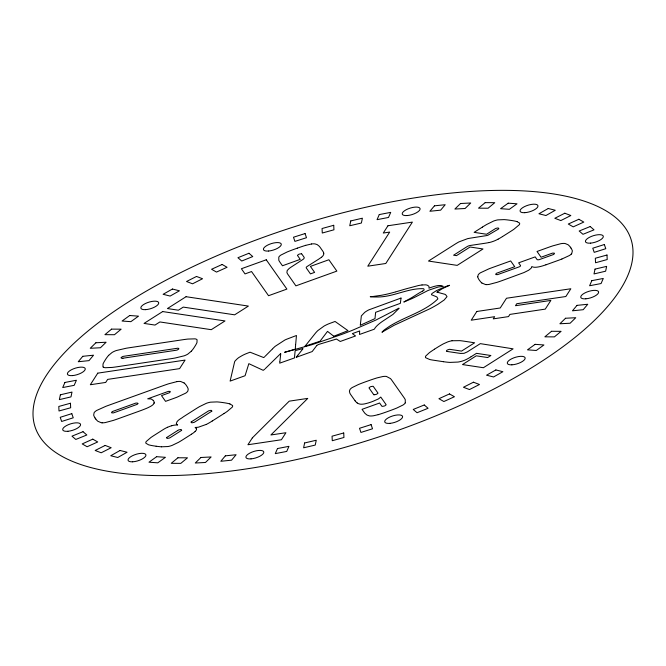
<?xml version="1.0" encoding="UTF-8"?>
<svg xmlns="http://www.w3.org/2000/svg" width="666" height="666" viewBox="0 0 666 666"><rect width="100%" height="100%" fill="white"/><g stroke="black" fill="none" stroke-linecap="round" stroke-linejoin="round"><path stroke-width="1" d="M154.162 402.555L154.054 403.155M295.687 344.197L296.453 335.498L286.688 339.21A17.616 6.369 -17.4 0 0 284.865 340.026L275.191 346.312A43.49 15.726 -17.4 0 0 272.993 348.376L272.511 348.876M295.654 344.588L295.263 349.034L294.58 349.442M280.736 353.912L279.903 361.28M279.862 361.688L279.703 363.161L294.447 357.95L295.121 350.974A31.843 11.513 -17.4 0 1 295.188 350.666L300.466 349.167A41.983 15.185 -17.4 0 1 301.756 348.892L303.03 348.684L297.91 355.169M398.934 308.266L398.909 308.316A14.952 5.411 -17.4 0 1 398.676 308.691L392.94 314.427L382.001 321.678A38.12 13.786 -17.4 0 0 378.055 324.783L377.364 325.416A41.933 15.16 -17.4 0 0 375.457 327.447L374.259 329.22L359.532 334.457L359.657 330.96L352.372 333.624L355.527 335.964L340.251 341.467L336.455 339.036A17.632 6.377 -17.4 0 0 334.499 339.66L319.505 344.18A42.266 15.285 -17.4 0 0 318.573 344.464L316.883 345.371M405.278 402.855L405.269 399.742A75.974 27.473 -17.4 0 0 404.17 397.843L391.725 380.136A79.587 28.78 -17.4 0 0 390.426 378.563L386.447 376.448A8.899 3.222 -17.4 0 0 384.282 376.382A9.441 3.413 -17.4 0 0 382.833 376.531L376.906 377.93A74.292 26.865 -17.4 0 0 368.539 380.744L365.451 381.834A79.787 28.854 -17.4 0 0 358.358 384.548L352.214 387.545A9.441 3.413 -17.4 0 0 351.423 388.103A9.099 3.288 -17.4 0 0 349.975 389.577L349.417 391.084L349.783 392.932A71.404 25.824 -17.4 0 0 350.874 394.846L355.086 400.815M316.75 345.546L312.179 351.565L296.137 357.342L297.302 355.927M297.827 355.278L297.394 355.819M108.7 355.319L112.079 352.497A9.349 3.38 -17.4 0 1 116.25 350.549L126.132 348.251A79.57 28.771 -17.4 0 1 129.712 347.685L182.434 339.793A71.404 25.824 -17.4 0 1 187.845 339.069L195.046 338.852A9.099 3.288 -17.4 0 1 196.72 339.435A9.441 3.413 -17.4 0 1 197.078 339.785L196.97 342.574A79.787 28.854 -17.4 0 1 195.196 345.862L194.297 347.286A74.292 26.865 -17.4 0 1 191.342 351.207M191.3 351.207L187.92 354.037A9.441 3.413 -17.4 0 1 186.671 354.745A8.899 3.222 -17.4 0 1 184.141 355.827L175.116 358.017A79.587 28.78 -17.4 0 1 170.221 358.808L117.491 366.7A75.974 27.473 -17.4 0 1 112.096 367.432L105.228 367.715A9.099 3.288 -17.4 0 1 103.28 367.099M272.203 349.192L265.118 356.31M195.188 431.426L194.88 431.718A20.971 7.584 -17.4 0 1 191.4 434.232M264.552 356.876L263.711 357.575L250.033 352.197L245.771 353.871A18.873 6.826 -17.4 0 0 242.183 355.577L239.102 357.376A8.891 3.213 -17.4 0 0 238.336 357.908L237.371 358.708A63.769 23.06 -17.4 0 0 236.58 359.424L235.173 360.897A12.546 4.537 -17.4 0 0 234.64 361.721L230.12 381.102L245.08 375.724L248.843 363.661L263.212 370.329L264.469 369.422M265.043 368.864L280.686 353.554M166.558 437.654L166.958 438.311A7.684 2.781 -17.4 0 0 167.566 438.403L169.58 437.978A8.192 2.964 -17.4 0 0 170.546 437.404L180.686 430.96A7.251 2.622 -17.4 0 0 181.693 430.261L181.277 429.595A7.684 2.781 -17.4 0 0 180.669 429.512L178.663 429.936A8.192 2.964 -17.4 0 0 177.689 430.511M191.117 422.053L191.525 422.71A7.684 2.781 -17.4 0 0 192.133 422.793L194.139 422.369A8.192 2.964 -17.4 0 0 195.113 421.794L210.822 411.813A7.251 2.622 -17.4 0 0 211.83 411.105M211.813 411.105L211.413 410.447A7.684 2.781 -17.4 0 0 210.806 410.364L208.799 410.789A8.192 2.964 -17.4 0 0 207.825 411.363L192.116 421.345A7.251 2.622 -17.4 0 0 191.109 422.044M434.507 349.192L436.205 348.102A68.074 24.617 -17.4 0 1 443.39 343.847L447.444 342.016A9.74 3.521 -17.4 0 1 449.758 341.258A8.791 3.18 -17.4 0 1 452.048 340.751M482.375 227.106L474.109 232.359L486.571 234.241L494.846 228.979A8.192 2.964 -17.4 0 1 495.82 228.405L497.835 227.98A7.684 2.781 -17.4 0 1 498.434 228.072L498.842 228.729A7.251 2.622 -17.4 0 1 497.835 229.429L487.887 235.265A9.582 3.463 -17.4 0 1 484.607 235.906L470.379 238.137A39.552 14.302 -17.4 0 0 467.549 238.669L458.841 241.941A49.475 17.89 -17.4 0 0 455.644 243.814L428.471 261.047L457.184 265.376L483.008 248.967L470.071 247.019L456.485 255.644L453.571 255.211L466.566 246.953A8.025 2.905 -17.4 0 1 467.748 246.262L468.539 245.912A2.381 0.857 -17.4 0 1 468.781 245.829A4.446 1.607 -17.4 0 1 470.92 245.371L483.799 243.44A33.092 11.971 -17.4 0 0 489.269 242.491M177.273 424.941L177.614 424.733A10.365 3.746 -17.4 0 1 176.324 423.842C176.423 420.288 181.219 418.723 183.566 416.675L195.379 409.157A66.775 24.151 -17.4 0 1 199.55 406.618L206.368 403.305A9.033 3.263 -17.4 0 1 209.832 402.306A9.299 3.363 -17.4 0 1 210.589 402.164L216.991 401.906A79.895 28.888 -17.4 0 1 222.311 402.489L224.484 402.805A74.209 26.84 -17.4 0 1 229.895 403.912M177.689 430.511L167.557 436.946A7.251 2.622 -17.4 0 0 166.542 437.654M191.433 434.24L182.992 439.602A62.296 22.527 -17.4 0 1 178.413 442.374L172.086 445.412A9.074 3.28 -17.4 0 1 168.623 446.411A9.299 3.363 -17.4 0 1 167.865 446.545L161.455 446.803M212.279 420.995L224.101 413.486M471.062 356.768L476.465 353.338L490.9 355.511L487.687 357.55L476.257 355.827L462.495 364.568L483.399 367.724L513.103 348.842L480.319 343.639L467.324 351.881L464.052 353.321L460.581 353.446L447.219 351.457A8.192 2.964 -17.4 0 1 446.42 351.29L446.72 350.424A7.684 2.781 -17.4 0 1 447.352 350.016L449.309 349.334A7.251 2.622 -17.4 0 1 450.416 349.425L461.546 351.099L474.633 342.782L463.511 341.109A79.587 28.78 -17.4 0 0 459.94 340.651L452.048 340.751M502.48 236.588L510.705 231.368A82.126 29.695 -17.4 0 0 513.836 229.32L519.289 224.742A9.016 3.263 -17.4 0 0 519.505 223.035L517.007 221.628M422.594 291.117L423.909 290.343L424.092 289.435A7.792 2.814 -17.4 0 0 423.426 288.694C407.584 288.037 392.557 297.494 376.423 296.969A48.71 17.616 -17.4 0 1 372.885 296.944L370.246 296.736L373.243 296.445M206.294 424.409L198.501 427.172A10.315 3.73 -17.4 0 1 195.446 427.414L195.105 427.63A12.812 4.637 -17.4 0 1 196.187 428.296M561.888 259.016L569.388 255.536A9.058 3.28 -17.4 0 0 571.295 254.071M545.978 264.802L557.234 260.756A67.341 24.351 -17.4 0 0 561.888 259.016M297.361 248.127L294.28 249.234A79.787 28.854 -17.4 0 0 287.196 251.948L280.802 255.128A9.066 3.28 -17.4 0 0 278.796 257.126L278.804 260.231A75.974 27.473 -17.4 0 0 279.903 262.129L282.459 265.767L300.241 259.365L297.677 255.727A8.192 2.964 -17.4 0 1 297.469 255.303L298.734 254.329A7.684 2.781 -17.4 0 1 299.592 254.021L301.49 253.763M398.909 308.241L398.718 308.308A2.173 0.783 -17.4 0 0 398.201 308.566L375.899 320.055L352.605 330.203A243.531 88.07 -17.4 0 1 341.908 334.374L311.646 344.788L284.582 352.314A2.589 0.932 -17.4 0 1 285.09 352.164L285.597 352.014M333.791 336.238L348.002 330.669L335.065 321.462L328.588 323.867A21.312 7.709 -17.4 0 0 324.109 326.04L317.857 330.569A44.714 16.167 -17.4 0 0 315.168 333.508L305.319 345.854A3.072 1.107 -17.4 0 1 305.203 345.979A1.182 0.425 -17.4 0 0 305.086 346.129M305.686 245.354L311.522 243.981M395.579 291.916L398.951 290.925A218.947 79.179 -17.4 0 1 406.493 288.719L418.298 285.589A21.32 7.709 -17.4 0 1 422.028 284.956M378.213 414.652L373.759 415.717A9.416 3.405 -17.4 0 1 369.43 415.9L367.033 415.085L365.035 413.428A79.953 28.913 -17.4 0 1 364.119 412.262L362.054 409.332L379.603 403.013L381.668 405.944A7.251 2.622 -17.4 0 0 382.118 406.385L384.032 406.11A7.734 2.797 -17.4 0 0 384.89 405.802L386.147 404.836A8.292 2.997 -17.4 0 0 385.939 404.404L380.769 397.061L378.496 398.892L372.86 401.39A28.505 10.306 -17.4 0 1 368.206 402.98L365.126 403.779A8.558 3.097 -17.4 0 1 360.439 404.17A10.39 3.755 -17.4 0 1 359.757 404.054L358.483 403.663A20.779 7.517 -17.4 0 1 357.201 402.938M395.121 292.049L389.76 293.49A56.926 20.588 -17.4 0 1 381.11 295.329L373.476 296.42M294.422 349.483L286.114 351.873M305.095 346.187L320.03 341.217L327.522 331.377L333.774 336.238M177.064 381.593L168.64 383.783A71.404 25.824 -17.4 0 0 163.02 385.722L109.332 405.045A79.57 28.771 -17.4 0 0 105.728 406.377L96.72 410.431A9.349 3.38 -17.4 0 0 94.139 412.645L93.673 415.101A74.209 26.831 -17.4 0 0 95.096 417.998M122.952 358.208L175.674 350.324A7.343 2.656 -17.4 0 0 177.139 350.058L178.63 349.126A7.717 2.789 -17.4 0 0 178.879 348.734L178.13 348.193A8.192 2.964 -17.4 0 0 176.948 348.335L124.226 356.218A7.251 2.622 -17.4 0 0 122.76 356.485L121.27 357.417A7.734 2.797 -17.4 0 0 121.021 357.817L121.77 358.35A8.292 2.997 -17.4 0 0 122.952 358.208M422.028 284.956L425.624 284.84A15.152 5.478 -17.4 0 1 427.189 285.156L428.654 286.055A16.076 5.811 -17.4 0 1 429.07 287.154L428.937 288.178L431.293 287.337A17.366 6.277 -17.4 0 1 435.031 286.205L436.863 285.789A7.451 2.697 -17.4 0 1 438.095 285.597L439.435 285.506A10.156 3.671 -17.4 0 1 441.408 285.606L443.273 286.355L439.352 286.838A9.249 3.347 -17.4 0 0 437.862 287.129L429.379 289.96A21.012 7.601 -17.4 0 0 427.472 290.767L414.768 297.261A46.17 16.7 -17.4 0 1 411.33 298.876L403.804 302.014L410.447 298.36A49.234 17.799 -17.4 0 0 412.762 297.011L416.558 294.622A37.829 13.678 -17.4 0 1 422.569 291.109M156.127 446.237L153.971 445.912A74.292 26.865 -17.4 0 1 148.551 444.805L145.937 443.248A9.299 3.363 -17.4 0 1 145.804 442.832A9.058 3.28 -17.4 0 1 146.237 441.516L150.874 437.537A67.341 24.351 -17.4 0 1 154.279 435.281L162.712 429.92A19.739 7.135 -17.4 0 1 167.532 427.247M443.556 361.721L433.458 360.198A71.745 25.949 -17.4 0 1 429.703 359.515L425.657 357.709A9.083 3.288 -17.4 0 1 425.532 356.518A9.466 3.422 -17.4 0 1 425.79 355.994L429.403 352.655A79.787 28.854 -17.4 0 1 434.523 349.192M229.862 403.929L232.517 405.469A9.299 3.363 -17.4 0 1 232.642 405.885A9.049 3.272 -17.4 0 1 232.218 407.192L227.123 411.496A71.645 25.907 -17.4 0 1 224.092 413.486M374.009 394.788L375.857 394.497A7.734 2.797 -17.4 0 0 376.715 394.189L377.972 393.273A8.292 2.997 -17.4 0 0 377.764 392.79L373.484 386.705A7.343 2.656 -17.4 0 0 373.035 386.263L371.12 386.538A7.717 2.789 -17.4 0 0 370.263 386.846L369.006 387.812A8.192 2.964 -17.4 0 0 369.214 388.245L373.493 394.33A7.251 2.622 -17.4 0 0 373.942 394.772M481.876 283.017L485.547 284.557A9.299 3.363 -17.4 0 0 486.13 284.598M184.132 382.983L180.702 381.493A9.441 3.413 -17.4 0 0 179.82 381.418A9.099 3.288 -17.4 0 0 177.064 381.593M153.28 400.374L151.182 398.967L147.694 398.817L167.274 391.766A8.192 2.964 -17.4 0 1 168.515 391.35L170.113 391.417A7.717 2.789 -17.4 0 1 170.321 391.7L169.688 392.615A7.343 2.656 -17.4 0 1 168.265 393.173L161.513 395.612L165.559 401.357L172.319 398.926A80.012 28.929 -17.4 0 0 177.223 397.103L185.639 393.173A8.775 3.172 -17.4 0 0 187.029 392.083A9.732 3.521 -17.4 0 0 187.87 391L188.212 389.16A68.157 24.65 -17.4 0 0 186.671 385.972L186.197 385.206A79.787 28.854 -17.4 0 0 184.149 382.975M95.771 419.031L95.055 418.015M570.429 247.236L570.945 247.985M477.788 276.84L478.13 275.008A9.732 3.521 -17.4 0 1 478.971 273.926A8.791 3.18 -17.4 0 1 480.369 272.827L488.777 268.897A79.587 28.78 -17.4 0 1 493.689 267.074L510.68 260.955L514.735 266.7L497.735 272.819A7.251 2.622 -17.4 0 0 496.303 273.385L495.679 274.3A7.734 2.797 -17.4 0 0 495.887 274.583L497.485 274.642A8.292 2.997 -17.4 0 0 498.726 274.226L518.531 267.099A7.393 2.672 -17.4 0 0 519.971 266.542L520.612 265.684L518.631 262.837L535.181 256.885L537.054 259.549A7.284 2.631 -17.4 0 0 537.196 259.715L538.786 259.782A8.292 2.997 -17.4 0 0 540.026 259.365L552.414 254.911A7.343 2.656 -17.4 0 0 553.846 254.345L554.47 253.43A7.717 2.789 -17.4 0 0 554.262 253.147L552.663 253.088A8.192 2.964 -17.4 0 0 551.423 253.496L541.067 257.226L537.021 251.473L547.369 247.744A75.974 27.473 -17.4 0 1 552.971 245.812L560.905 243.673A9.141 3.305 -17.4 0 1 564.035 243.423A9.54 3.447 -17.4 0 1 565.176 243.531L568.081 244.747A72.927 26.374 -17.4 0 1 570.387 247.252M103.288 367.091A9.441 3.413 -17.4 0 1 102.93 366.75L103.03 363.961A79.895 28.888 -17.4 0 1 104.812 360.672L105.711 359.24A74.209 26.831 -17.4 0 1 108.658 355.328M102.131 422.818A9.099 3.288 -17.4 0 0 105.278 422.577L113.212 420.446A75.974 27.473 -17.4 0 0 118.806 418.514L139.635 411.014A64.652 23.377 -17.4 0 0 146.503 408.35A21.129 7.642 -17.4 0 0 148.518 407.442L150.807 406.252A9.133 3.305 -17.4 0 0 154.112 403.146M102.139 422.818A9.441 3.413 -17.4 0 1 101.265 422.744L97.835 421.253A79.895 28.888 -17.4 0 1 95.787 419.022M153.222 400.399A24.184 8.75 -17.4 0 1 154.212 402.547M196.237 428.28A8.283 2.997 -17.4 0 1 196.478 429.503M196.562 429.487A11.996 4.337 -17.4 0 1 195.138 431.426M161.447 446.811A79.787 28.854 -17.4 0 1 156.144 446.228M167.599 427.281A11.996 4.337 -17.4 0 1 171.653 425.74M171.653 425.765A8.3 3.005 -17.4 0 1 174.917 425.075A12.721 4.604 -17.4 0 1 177.289 424.933M212.229 420.987A36.014 13.02 -17.4 0 1 206.335 424.425M405.269 402.855A9.099 3.288 -17.4 0 1 403.721 404.503A9.441 3.413 -17.4 0 1 402.922 405.061L396.77 408.058A79.895 28.888 -17.4 0 1 389.677 410.772L387.404 411.596A68.074 24.617 -17.4 0 1 378.213 414.677M357.167 402.947A64.552 23.343 -17.4 0 1 355.12 400.807M471.004 356.768A22.877 8.275 -17.4 0 1 465.035 360.065A10.989 3.971 -17.4 0 1 457.983 362.063L449.933 362.404A74.617 26.981 -17.4 0 1 443.581 361.705M486.122 284.607A9.033 3.263 -17.4 0 0 489.21 284.399L497.002 282.342A66.775 24.151 -17.4 0 0 502.422 280.478L523.959 272.56L528.754 270.18L531.102 268.231A10.365 3.746 -17.4 0 0 531.568 266.783L532.017 266.625A12.721 4.604 -17.4 0 0 533.458 267.124A8.3 3.005 -17.4 0 0 536.013 267.241A11.996 4.337 -17.4 0 0 540.059 266.591A19.739 7.135 -17.4 0 0 545.953 264.777M481.851 283.025A79.895 28.888 -17.4 0 1 479.828 280.786L479.27 280.045A68.074 24.617 -17.4 0 1 477.722 276.856M570.904 248.002A74.292 26.865 -17.4 0 1 572.369 250.891L571.753 253.53A9.299 3.363 -17.4 0 1 571.286 254.071M482.384 227.106A75.974 27.473 -17.4 0 1 486.671 224.475L493.539 221.07A9.066 3.28 -17.4 0 1 497.777 219.88L504.179 219.614A79.787 28.854 -17.4 0 1 509.49 220.196L511.663 220.504A73.085 26.432 -17.4 0 1 517.049 221.603M502.455 236.588A45.13 16.317 -17.4 0 1 498.118 239.161M498.076 239.152A13.645 4.937 -17.4 0 1 489.26 242.557M301.498 253.754A7.251 2.622 -17.4 0 1 301.939 254.196L304.229 257.476L303.946 258.616A9.582 3.463 -17.4 0 1 301.781 260.19L291.142 267.083A39.552 14.302 -17.4 0 0 289.21 268.448L287.204 270.504L286.913 272.494A49.475 17.89 -17.4 0 0 287.554 273.909L295.895 285.856L336.863 271.112L328.871 259.757L310.406 266.408L314.61 272.377L310.448 273.876L306.427 268.157A8.025 2.905 -17.4 0 1 306.21 267.632L306.293 267.274A2.381 0.857 -17.4 0 1 306.36 267.166A4.446 1.607 -17.4 0 1 307.7 266.134L317.532 259.89A33.092 11.971 -17.4 0 0 321.42 257.243M297.369 248.143A73.085 26.432 -17.4 0 1 305.677 245.338M311.53 243.972A9.016 3.263 -17.4 0 1 315.068 243.923L317.224 244.622L319.197 246.212A82.126 29.695 -17.4 0 1 320.296 247.585L322.835 251.207A45.13 16.317 -17.4 0 1 323.751 253.138M323.676 253.163A13.645 4.937 -17.4 0 1 321.553 257.243M401.015 298.068L400.358 303.346L375.632 312.312L374.991 318.614L360.298 325.258A6.269 2.264 -17.4 0 0 360.314 325.133L361.347 315.9L364.685 312.396A16.633 6.011 -17.4 0 1 368.814 309.873L401.015 298.068M137.87 403.679L137.163 404.32A7.343 2.656 -17.4 0 1 135.739 404.878L114.577 412.504A8.292 2.997 -17.4 0 1 113.337 412.92L111.746 412.853A7.734 2.797 -17.4 0 1 111.538 412.57L112.163 411.663A7.251 2.622 -17.4 0 1 113.586 411.097L134.748 403.479A8.192 2.964 -17.4 0 1 135.989 403.063L137.587 403.13A7.717 2.789 -17.4 0 1 137.787 403.405L137.87 403.679M437.021 292.133L444.871 294.289A13.961 5.045 -17.4 0 1 445.671 294.755L446.953 296.478A3.921 1.415 -17.4 0 1 446.936 296.728L444.164 300L437.928 304.27A76.732 27.747 -17.4 0 1 434.715 306.152A68.59 24.809 -17.4 0 1 430.136 308.649L394.189 325.249L382.459 331.926A14.277 5.162 -17.4 0 1 381.976 332.267L383.474 330.627A52.423 18.956 -17.4 0 1 384.798 329.537L389.677 326.173A66.267 23.959 -17.4 0 1 392.915 324.267L394.83 323.201A30.236 10.939 -17.4 0 1 396.228 322.469C410.214 315.11 426.248 310.156 437.72 299.059A6.294 2.273 -17.4 0 0 437.828 298.634L437.004 297.136A12.146 4.396 -17.4 0 0 436.397 296.736L431.576 294.763A3.821 1.382 -17.4 0 1 431.526 294.405L431.626 294.122A5.145 1.865 -17.4 0 1 432.192 293.373L436.438 290.634L444.838 286.88A31.96 11.555 -17.4 0 1 447.286 285.98L449.542 285.298L449.184 285.514A18.232 6.593 -17.4 0 1 448.385 285.88L445.046 287.379A38.187 13.811 -17.4 0 0 441.725 289.036L437.021 292.133M60.373 394.805L59.366 399.625L70.987 396.894L71.995 392.066L60.373 394.805M304.62 442.973L303.613 447.802L315.243 445.071L316.242 440.243L304.62 442.973M350.757 220.929L349.758 225.757L361.38 223.027L362.387 218.198L350.757 220.929M595.013 269.106L594.005 273.934L605.627 271.195L606.634 266.375L595.013 269.106M64.935 382.459L62.721 387.545L74.176 385.339L76.39 380.253L64.935 382.459M379.262 214.577L377.056 219.663L388.511 217.457L390.717 212.371L379.262 214.577M277.489 448.543L275.283 453.629L286.738 451.423L288.944 446.337L277.489 448.543M591.824 280.661L589.61 285.747L601.065 283.541L603.279 278.455L591.824 280.661M97.769 373.151L90.335 384.732L105.694 382.434L107.651 379.395L179.595 368.631L185.081 360.09L97.769 373.151M387.953 225.757L383.275 233.042L389.685 232.076L367.782 266.184L385.797 263.486L412.379 222.103L387.953 225.757M252.339 437.887L247.927 444.746L281.41 439.743L285.922 432.725L270.895 434.973L307.775 398.393L289.21 401.165L252.339 437.887M476.814 311.488L471.228 320.188L494.655 316.683L493.248 318.881L508.499 316.6L509.906 314.402L545.271 309.116L550.857 300.416L515.492 305.711L516.774 303.713L565.85 296.52L570.837 288.761L506.501 298.243L500.241 307.983L476.814 311.488M82.792 356.302L78.247 361.738L88.994 360.631L93.54 355.194L82.792 356.302M225.349 455.844L220.804 461.28L231.552 460.173L236.097 454.736L225.349 455.844M434.448 205.827L429.903 211.264L440.651 210.156L445.196 204.72L434.448 205.827M577.006 305.369L572.46 310.806L583.208 309.698L587.753 304.262L577.006 305.369M95.887 342.765L90.243 348.285L100.458 347.752L106.102 342.232L95.887 342.765M200.916 457.492L195.271 463.012L205.478 462.479L211.122 456.959L200.916 457.492M460.522 203.521L454.878 209.041L465.084 208.508L470.729 202.988L460.522 203.521M565.542 318.248L559.898 323.768L570.113 323.235L575.757 317.715L565.542 318.248M111.588 329.121L104.903 334.665L114.469 334.715L121.154 329.171L111.588 329.121M177.922 457.775L171.237 463.32L180.802 463.37L187.487 457.825L177.922 457.775M485.198 202.631L478.513 208.175L488.078 208.225L494.763 202.68L485.198 202.631M551.531 331.285L544.846 336.83L554.412 336.879L561.097 331.335L551.531 331.285M129.712 315.517L122.061 321.029L130.877 321.661L138.52 316.15L129.712 315.517M156.627 456.693L148.976 462.204L157.792 462.828L165.434 457.317L156.627 456.693M508.208 203.172L500.566 208.683L509.373 209.307L517.024 203.796L508.208 203.172M535.123 344.339L527.48 349.85L536.288 350.483L543.939 344.971L535.123 344.339M162.687 311.563L144.031 323.418L154.995 325.066L159.898 321.953L211.255 329.687L225.008 320.945L162.687 311.563M186.064 296.703L167.416 308.558L178.38 310.206L183.275 307.101L234.632 314.827L248.393 306.085L186.064 296.703M172.411 289.036L163.103 294.297L170.13 296.062L179.445 290.801L172.411 289.036M120.046 450.482L110.731 455.744L117.765 457.5L127.073 452.239L120.046 450.482M548.235 208.5L538.927 213.761L545.953 215.518L555.269 210.256L548.235 208.5M495.87 369.938L486.555 375.199L493.589 376.964L502.897 371.703L495.87 369.938M196.52 276.448L186.53 281.502L192.549 283.799L202.547 278.746L196.52 276.448M105.161 445.429L95.163 450.474L101.19 452.78L111.18 447.727L105.161 445.429M564.81 213.22L554.82 218.273L560.839 220.571L570.837 215.526L564.81 213.22M473.451 382.201L463.453 387.254L469.48 389.552L479.47 384.498L473.451 382.201M222.136 264.477L211.563 269.255L216.508 272.078L227.073 267.291L222.136 264.477M92.774 439.144L82.201 443.922L87.146 446.736L97.711 441.958L92.774 439.144M578.854 219.264L568.289 224.042L573.226 226.856L583.799 222.078L578.854 219.264M449.492 393.922L438.927 398.709L443.864 401.523L454.437 396.745L449.492 393.922M248.951 253.263L237.929 257.717L241.741 261.022L252.764 256.56L248.951 253.263M83.017 431.693L71.986 436.155L75.799 439.452L86.83 434.99L83.017 431.693M590.201 226.548L579.17 231.01L582.983 234.307L594.014 229.845L590.201 226.548M424.259 404.978L413.236 409.44L417.049 412.737L428.072 408.283L424.259 404.978M266.258 259.782L241.392 268.739L245.021 273.901L251.548 271.545L268.548 295.704L286.896 289.094L266.258 259.782M305.061 233.558L293.481 237.229L294.913 241.383L306.493 237.712L305.061 233.558M71.795 413.644L60.215 417.316L61.655 421.47L73.235 417.798L71.795 413.644M604.345 244.53L592.765 248.202L594.205 252.356L605.785 248.684L604.345 244.53M371.087 424.617L359.507 428.288L360.939 432.442L372.519 428.771L371.087 424.617M333.724 225.291L322.061 228.513L322.277 233.025L333.941 229.803L333.724 225.291M70.454 403.238L58.791 406.46L59.008 410.98L70.671 407.759L70.454 403.238M606.992 255.02L595.329 258.241L595.546 262.762L607.209 259.54L606.992 255.02M343.723 432.975L332.059 436.197L332.276 440.709L343.939 437.487L343.723 432.975M407.317 215.543A9.341 3.38 -17.4 0 0 420.088 208.649A9.341 3.38 -17.4 0 0 406.052 209.815A9.341 3.38 -17.4 0 0 407.317 215.543M524.691 212.687A9.341 3.38 -17.4 0 0 537.986 205.96A9.341 3.38 -17.4 0 0 524.383 206.676A9.341 3.38 -17.4 0 0 524.691 212.687M590.667 243.123A9.341 3.38 -17.4 0 0 603.288 236.18A9.341 3.38 -17.4 0 0 589.144 237.471A9.341 3.38 -17.4 0 0 590.667 243.123M585.847 298.818A9.341 3.38 -17.4 0 0 598.617 291.924A9.341 3.38 -17.4 0 0 584.582 293.09A9.341 3.38 -17.4 0 0 585.847 298.818M511.888 364.826A9.341 3.38 -17.4 0 0 525.183 358.108A9.341 3.38 -17.4 0 0 511.58 358.824A9.341 3.38 -17.4 0 0 511.888 364.826M389.96 423.368A9.341 3.38 -17.4 0 0 402.58 416.425A9.341 3.38 -17.4 0 0 388.428 417.715A9.341 3.38 -17.4 0 0 389.96 423.368M251.007 458.874A9.341 3.38 -17.4 0 0 263.786 451.973A9.341 3.38 -17.4 0 0 249.742 453.146A9.341 3.38 -17.4 0 0 251.007 458.874M132.651 461.804A9.341 3.38 -17.4 0 0 145.946 455.078A9.341 3.38 -17.4 0 0 132.343 455.794A9.341 3.38 -17.4 0 0 132.651 461.804M67.932 431.277A9.341 3.38 -17.4 0 0 80.553 424.334A9.341 3.38 -17.4 0 0 66.409 425.624A9.341 3.38 -17.4 0 0 67.932 431.277M72.486 375.599A9.341 3.38 -17.4 0 0 85.256 368.698A9.341 3.38 -17.4 0 0 71.22 369.871A9.341 3.38 -17.4 0 0 72.486 375.599M145.454 309.657A9.341 3.38 -17.4 0 0 158.749 302.93A9.341 3.38 -17.4 0 0 145.146 303.654A9.341 3.38 -17.4 0 0 145.454 309.657M268.648 251.024A9.341 3.38 -17.4 0 0 281.268 244.081A9.341 3.38 -17.4 0 0 267.116 245.379A9.341 3.38 -17.4 0 0 268.648 251.024M194.855 474.575A312.387 112.97 -17.4 0 0 632.7 247.103A312.387 112.97 -17.4 0 0 171.445 277.331A312.387 112.97 -17.4 0 0 194.855 474.575"/></g></svg>
